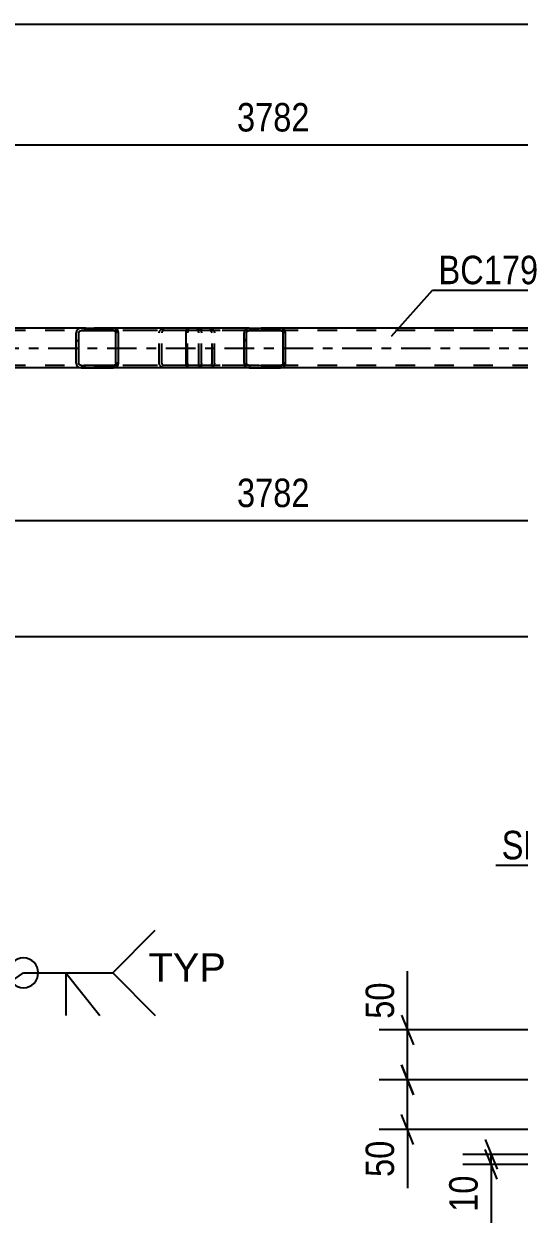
# Model space of a CAD drawing. Header units: millimetres. Extents: x 0 to 841, y 0 to 594.
# Drawn here: x 147.5 to 197.4, y 129.2 to 249.8 of the extents above; entities that cross this region are included whole.
import ezdxf

# ---------------------------------------------------------------- set-up
doc = ezdxf.new("R2010")
doc.units = ezdxf.units.MM
doc.linetypes.add('DXK_LINE_DOT2', pattern=[3.9198, 1.9599, -1.9599])
doc.linetypes.add('DXK_LINE_DOT3', pattern=[5.9187, 2.979, -0.9799, 0.9799, -0.9799])
doc.styles.add('Arial', font='ARIAL.TTF', dxfattribs={"height": 0.2})
doc.styles.add('Arial Narrow', font='ARIALN.TTF', dxfattribs={"height": 0.2})

# ---------------------------------------------------------------- blocks, each defined once
blk = doc.blocks.new('Part-103655034-5532 - 5425')
at = {"linetype": 'Continuous'}
h = blk.add_hatch(dxfattribs=at)
h.set_pattern_fill('', scale=0.7, style=0, pattern_type=0)
h.set_pattern_definition([(45, (173.8266, 218.9149), (-1.57154, 1.57154), [])])
h.paths.add_polyline_path([(173.86, 218.73), (173.83, 218.91), (173.72, 219.07), (173.55, 219.17), (173.36, 219.21), (170.18, 219.21), (169.99, 219.17), (169.82, 219.07), (169.71, 218.91), (169.68, 218.73), (169.68, 215.69), (169.71, 215.51), (169.82, 215.35), (169.99, 215.25), (170.18, 215.21), (173.36, 215.21), (173.55, 215.25), (173.72, 215.35), (173.83, 215.51), (173.86, 215.69)])
h.paths.add_polyline_path([(173.59, 215.6), (173.54, 215.52), (173.46, 215.47), (173.36, 215.45), (170.18, 215.45), (170.08, 215.47), (170, 215.52), (169.95, 215.6), (169.93, 215.69), (169.93, 218.73), (169.95, 218.82), (170, 218.9), (170.08, 218.95), (170.18, 218.97), (173.36, 218.97), (173.46, 218.95), (173.54, 218.9), (173.59, 218.82), (173.61, 218.73), (173.61, 215.69)])
at = {"color": 2, "linetype": 'Continuous'}
for p, q in [((163.85, 218.73), (163.87, 218.91)), ((163.85, 215.69), (163.85, 218.73)), ((163.87, 218.91), (163.93, 219.07)), ((163.93, 219.07), (164.02, 219.17)), ((164.02, 219.17), (164.12, 219.21)), ((170.18, 219.21), (164.12, 219.21)), ((169.71, 218.91), (169.68, 218.73)), ((169.68, 215.69), (169.68, 218.73)), ((169.93, 218.73), (169.95, 218.82)), ((169.93, 215.69), (169.93, 218.73)), ((169.95, 218.82), (170, 218.9)), ((170.18, 219.21), (169.99, 219.17)), ((170, 218.9), (170.08, 218.95)), ((170.08, 218.95), (170.18, 218.97)), ((170.18, 219.21), (173.36, 219.21)), ((170.18, 218.97), (173.36, 218.97)), ((173.55, 219.17), (173.36, 219.21)), ((173.36, 218.97), (173.46, 218.95)), ((173.46, 218.95), (173.54, 218.9)), ((173.54, 218.9), (173.59, 218.82)), ((173.59, 218.82), (173.61, 218.73)), ((173.61, 215.69), (173.61, 218.73)), ((173.86, 218.73), (173.83, 218.91)), ((173.86, 215.69), (173.86, 218.73)), ((163.87, 215.51), (163.85, 215.69)), ((163.93, 215.35), (163.87, 215.51)), ((164.02, 215.25), (163.93, 215.35)), ((164.12, 215.21), (164.02, 215.25)), ((170.18, 215.21), (164.12, 215.21)), ((169.68, 215.69), (169.71, 215.51)), ((169.95, 215.6), (169.93, 215.69)), ((170, 215.52), (169.95, 215.6)), ((169.99, 215.25), (170.18, 215.21)), ((170.08, 215.47), (170, 215.52)), ((170.18, 215.45), (170.08, 215.47)), ((170.18, 215.45), (173.36, 215.45)), ((170.18, 215.21), (173.36, 215.21)), ((173.46, 215.47), (173.36, 215.45)), ((173.36, 215.21), (173.55, 215.25)), ((173.54, 215.52), (173.46, 215.47)), ((173.59, 215.6), (173.54, 215.52)), ((173.61, 215.69), (173.59, 215.6)), ((173.83, 215.51), (173.86, 215.69))]:
    blk.add_line(p, q, dxfattribs=at)
at = {"color": 7, "linetype": 'DXK_LINE_DOT2'}
for p, q in [((164, 218.82), (163.99, 218.73)), ((163.99, 215.69), (163.99, 218.73)), ((164.02, 218.9), (164, 218.82)), ((164.07, 218.95), (164.02, 218.9)), ((164.12, 218.97), (164.07, 218.95)), ((173.36, 218.97), (164.12, 218.97)), ((165.4, 218.97), (165.4, 219.21)), ((166.21, 219.21), (166.4, 219.17)), ((166.31, 218.95), (166.21, 218.97)), ((166.39, 218.9), (166.31, 218.95)), ((166.44, 218.82), (166.39, 218.9)), ((166.46, 218.73), (166.44, 218.82)), ((166.46, 215.69), (166.46, 218.73)), ((166.68, 218.91), (166.71, 218.73)), ((166.71, 215.69), (166.71, 218.73)), ((173.36, 219.21), (170.18, 219.21)), ((163.99, 215.69), (164, 215.6)), ((164, 215.6), (164.02, 215.52)), ((164.02, 215.52), (164.07, 215.47)), ((164.07, 215.47), (164.12, 215.45)), ((173.36, 215.45), (164.12, 215.45)), ((165.4, 215.21), (165.4, 215.45)), ((166.21, 215.45), (166.31, 215.47)), ((166.4, 215.25), (166.21, 215.21)), ((166.31, 215.47), (166.39, 215.52)), ((166.39, 215.52), (166.44, 215.6)), ((166.44, 215.6), (166.46, 215.69)), ((166.71, 215.69), (166.68, 215.51)), ((173.36, 215.21), (170.18, 215.21))]:
    blk.add_line(p, q, dxfattribs=at)
for centre, start, end in [((166.23, 218.72), 23.8494, 68.8059), ((166.23, 215.71), 291.1941, 336.1506)]:
    blk.add_arc(centre, 0.492, start, end, dxfattribs=at)
at = {"color": 2, "linetype": 'Continuous'}
for centre, start, end in [((170.16, 218.72), 111.1941, 156.1506), ((173.38, 218.72), 23.8494, 68.8059), ((170.16, 215.71), 203.8494, 248.8059), ((173.38, 215.71), 291.1941, 336.1506)]:
    blk.add_arc(centre, 0.492, start, end, dxfattribs=at)
blk = doc.blocks.new('Part-103655034-5533 - 5425')
at = {"linetype": 'Continuous'}
h = blk.add_hatch(dxfattribs=at)
h.set_pattern_fill('', scale=0.7, style=0, pattern_type=0)
h.set_pattern_definition([(45, (157.0086, 218.9149), (-1.57154, 1.57154), [])])
h.paths.add_polyline_path([(157.05, 218.73), (157.01, 218.91), (156.9, 219.07), (156.73, 219.17), (156.54, 219.21), (153.3, 219.21), (153.11, 219.17), (152.94, 219.07), (152.83, 218.91), (152.79, 218.73), (152.79, 215.69), (152.83, 215.51), (152.94, 215.35), (153.11, 215.25), (153.3, 215.21), (156.54, 215.21), (156.73, 215.25), (156.9, 215.35), (157.01, 215.51), (157.05, 215.69)])
h.paths.add_polyline_path([(156.77, 215.6), (156.72, 215.52), (156.63, 215.47), (156.54, 215.45), (153.3, 215.45), (153.2, 215.47), (153.12, 215.52), (153.07, 215.6), (153.05, 215.69), (153.05, 218.73), (153.07, 218.82), (153.12, 218.9), (153.2, 218.95), (153.3, 218.97), (156.54, 218.97), (156.63, 218.95), (156.72, 218.9), (156.77, 218.82), (156.79, 218.73), (156.79, 215.69)])
at = {"color": 2, "linetype": 'Continuous'}
for p, q in [((152.83, 218.91), (152.79, 218.73)), ((152.79, 215.69), (152.79, 218.73)), ((153.05, 218.73), (153.07, 218.82)), ((153.05, 215.69), (153.05, 218.73)), ((153.07, 218.82), (153.12, 218.9)), ((153.3, 219.21), (153.11, 219.17)), ((153.12, 218.9), (153.2, 218.95)), ((153.2, 218.95), (153.3, 218.97)), ((153.3, 219.21), (156.54, 219.21)), ((153.3, 218.97), (156.54, 218.97)), ((164.12, 219.21), (156.54, 219.21)), ((156.73, 219.17), (156.54, 219.21)), ((156.54, 218.97), (156.63, 218.95)), ((156.63, 218.95), (156.72, 218.9)), ((156.72, 218.9), (156.77, 218.82)), ((156.77, 218.82), (156.79, 218.73)), ((156.79, 215.69), (156.79, 218.73)), ((157.05, 218.73), (157.01, 218.91)), ((157.05, 215.69), (157.05, 218.73)), ((152.79, 215.69), (152.83, 215.51)), ((153.07, 215.6), (153.05, 215.69)), ((153.12, 215.52), (153.07, 215.6)), ((153.11, 215.25), (153.3, 215.21)), ((153.2, 215.47), (153.12, 215.52)), ((153.3, 215.45), (153.2, 215.47)), ((153.3, 215.45), (156.54, 215.45)), ((153.3, 215.21), (156.54, 215.21)), ((156.63, 215.47), (156.54, 215.45)), ((156.54, 215.21), (156.73, 215.25)), ((164.12, 215.21), (156.54, 215.21)), ((156.72, 215.52), (156.63, 215.47)), ((156.77, 215.6), (156.72, 215.52)), ((156.79, 215.69), (156.77, 215.6)), ((157.01, 215.51), (157.05, 215.69))]:
    blk.add_line(p, q, dxfattribs=at)
at = {"color": 7, "linetype": 'DXK_LINE_DOT2'}
for p, q in [((156.54, 219.21), (153.3, 219.21)), ((164.89, 218.97), (153.3, 218.97)), ((161.14, 218.73), (161.18, 218.91)), ((161.14, 215.69), (161.14, 218.73)), ((161.41, 218.82), (161.4, 218.73)), ((161.4, 215.69), (161.4, 218.73)), ((161.47, 218.9), (161.41, 218.82)), ((161.46, 219.17), (161.65, 219.21)), ((161.55, 218.95), (161.47, 218.9)), ((161.65, 218.97), (161.55, 218.95)), ((164.89, 219.21), (164.12, 219.21)), ((164.89, 219.21), (165.08, 219.17)), ((164.98, 218.95), (164.89, 218.97)), ((165.07, 218.9), (164.98, 218.95)), ((165.12, 218.82), (165.07, 218.9)), ((165.14, 218.73), (165.12, 218.82)), ((165.14, 215.69), (165.14, 218.73)), ((165.36, 218.91), (165.4, 218.73)), ((165.4, 215.69), (165.4, 218.73)), ((164.89, 215.45), (153.3, 215.45)), ((156.54, 215.21), (153.3, 215.21)), ((161.18, 215.51), (161.14, 215.69)), ((161.4, 215.69), (161.41, 215.6)), ((161.41, 215.6), (161.47, 215.52)), ((161.65, 215.21), (161.46, 215.25)), ((161.47, 215.52), (161.49, 215.51)), ((161.49, 215.51), (161.55, 215.47)), ((161.55, 215.47), (161.65, 215.45)), ((164.89, 215.21), (164.12, 215.21)), ((164.89, 215.45), (164.98, 215.47)), ((165.08, 215.25), (164.89, 215.21)), ((164.98, 215.47), (165.07, 215.52)), ((165.07, 215.52), (165.12, 215.6)), ((165.12, 215.6), (165.14, 215.69)), ((165.4, 215.69), (165.36, 215.51))]:
    blk.add_line(p, q, dxfattribs=at)
at = {"color": 2, "linetype": 'Continuous'}
for centre, start, end in [((153.28, 218.71), 110.7583, 155.68), ((156.56, 218.71), 24.32, 69.2417), ((153.28, 215.71), 204.32, 249.2417), ((156.56, 215.71), 290.7583, 335.68)]:
    blk.add_arc(centre, 0.496, start, end, dxfattribs=at)
at = {"color": 7, "linetype": 'DXK_LINE_DOT2'}
for centre, start, end in [((161.63, 218.71), 110.7583, 155.68), ((164.91, 218.71), 24.32, 69.2417), ((161.63, 215.71), 204.32, 249.2417), ((164.91, 215.71), 290.7583, 335.68)]:
    blk.add_arc(centre, 0.496, start, end, dxfattribs=at)
blk = doc.blocks.new('Part-103655034-5595 - 5425')
at = {"color": 2, "linetype": 'Continuous'}
for p, q in [((153.3, 219.21), (108.54, 219.21)), ((238.44, 219.21), (173.36, 219.21)), ((153.3, 215.21), (108.54, 215.21)), ((238.44, 215.21), (173.36, 215.21))]:
    blk.add_line(p, q, dxfattribs=at)
at = {"color": 7, "linetype": 'DXK_LINE_DOT2'}
for p, q in [((770.94, 218.97), (108.54, 218.97)), ((173.36, 219.21), (153.3, 219.21)), ((770.94, 215.45), (108.54, 215.45)), ((173.36, 215.21), (153.3, 215.21))]:
    blk.add_line(p, q, dxfattribs=at)
at = {"color": 7, "linetype": 'DXK_LINE_DOT3'}
blk.add_line((108.54, 217.21), (770.94, 217.21), dxfattribs=at)
blk = doc.blocks.new('StraightDimension-103655034-11129 - 5425')
at = {"color": 7, "linetype": 'Continuous'}
blk.add_line((97.68, 188.18), (781.8, 188.18), dxfattribs=at)
blk = doc.blocks.new('StraightDimension-103655034-5729 - 5425')
at = {"color": 7, "linetype": 'Continuous'}
blk.add_line((98.32, 249.8), (781.16, 249.8), dxfattribs=at)
blk = doc.blocks.new('StraightDimension-103655034-5775 - 5425')
at = {"color": 7, "linetype": 'Continuous'}
blk.add_line((98.32, 237.64), (246.93, 237.64), dxfattribs=at)
at = {"color": 0}
blk.add_wipeout([(176.88, 238.39), (176.88, 242.59), (168.37, 242.59), (168.37, 238.39)], dxfattribs=at)
at = {"color": 3, "style": 'Arial Narrow'}
blk.add_text('3782', height=2.863, dxfattribs=at).set_placement((168.97, 238.99))
blk = doc.blocks.new('StraightDimension-103655034-5869 - 5425')
at = {"color": 7, "linetype": 'Continuous'}
blk.add_line((98.32, 199.86), (246.93, 199.86), dxfattribs=at)
at = {"color": 0}
blk.add_wipeout([(176.88, 200.61), (176.88, 204.81), (168.37, 204.81), (168.37, 200.61)], dxfattribs=at)
at = {"color": 3, "style": 'Arial Narrow'}
blk.add_text('3782', height=2.863, dxfattribs=at).set_placement((168.97, 201.21))
blk = doc.blocks.new('StraightDimension-103655034-2315 - 2034')
at = {"color": 7, "linetype": 'Continuous'}
for p, q in [((185.53, 145.1), (186.73, 142.1)), ((199.5, 143.6), (183.28, 143.6)), ((186.13, 138.61), (186.13, 143.6)), ((186.73, 137.11), (185.53, 140.11)), ((232, 138.61), (183.28, 138.61)), ((186.13, 138.61), (186.13, 132.71)), ((186.13, 138.61), (186.13, 132.71))]:
    blk.add_line(p, q, dxfattribs=at)
at = {"color": 0}
blk.add_wipeout([(185.38, 138.09), (181.18, 138.09), (181.18, 133.23), (185.38, 133.23)], dxfattribs=at)
at = {"color": 3, "style": 'Arial Narrow'}
blk.add_text('50', height=2.863, rotation=90.0002, dxfattribs=at).set_placement((184.78, 133.83))
blk = doc.blocks.new('StraightDimension-103655034-2295 - 2034')
at = {"color": 7, "linetype": 'Continuous'}
for p, q in [((186.13, 148.62), (186.13, 154.52)), ((186.13, 148.62), (186.13, 154.52)), ((185.53, 150.12), (186.73, 147.12)), ((232, 148.62), (183.28, 148.62)), ((186.13, 143.6), (186.13, 148.62)), ((186.73, 142.1), (185.53, 145.1)), ((199.5, 143.6), (183.28, 143.6))]:
    blk.add_line(p, q, dxfattribs=at)
at = {"color": 0}
blk.add_wipeout([(185.38, 154), (181.18, 154), (181.18, 149.14), (185.38, 149.14)], dxfattribs=at)
at = {"color": 3, "style": 'Arial Narrow'}
blk.add_text('50', height=2.863, rotation=90.0002, dxfattribs=at).set_placement((184.78, 149.74))
blk = doc.blocks.new('StraightDimension-103655034-2343 - 2034')
at = {"color": 7, "linetype": 'Continuous'}
for p, q in [((193.94, 137.6), (195.14, 134.6)), ((195.14, 133.6), (193.94, 136.6)), ((206, 136.1), (191.69, 136.1)), ((226, 135.1), (191.69, 135.1)), ((194.54, 135.1), (194.54, 136.1)), ((194.54, 135.1), (194.54, 129.2)), ((194.54, 135.1), (194.54, 129.2))]:
    blk.add_line(p, q, dxfattribs=at)
at = {"color": 0}
blk.add_wipeout([(193.79, 134.58), (189.59, 134.58), (189.59, 129.72), (193.79, 129.72)], dxfattribs=at)
at = {"color": 3, "style": 'Arial Narrow'}
blk.add_text('10', height=2.863, rotation=90.0002, dxfattribs=at).set_placement((193.19, 130.32))
blk = doc.blocks.new('WeldMark-103655034-1541 - 1289')
at = {"linetype": 'Continuous'}
blk.add_hatch(color=30, dxfattribs=at).paths.add_polyline_path([(132.74, 143.22), (129.85, 142.12), (131.88, 144.45)])
at = {"color": 30, "linetype": 'Continuous'}
for p, q in [((129.85, 142.12), (147.47, 154.36)), ((147.47, 154.36), (156.47, 154.36))]:
    blk.add_line(p, q, dxfattribs=at)
at = {"color": 3, "linetype": 'Continuous'}
for q in [(155.18, 150.08), (151.75, 150.08)]:
    blk.add_line((151.75, 154.36), q, dxfattribs=at)
for start, end in [(90, 270), (270, 90)]:
    blk.add_arc((147.47, 154.36), 1.5, start, end, dxfattribs=at)
at = {"color": 0, "linetype": 'Continuous'}
blk.add_wipeout([(167.84, 153.46), (167.84, 156.46), (160.07, 156.46), (160.07, 153.46)], dxfattribs=at)
blk.add_wipeout([(167.84, 153.46), (167.84, 156.46), (160.07, 156.46), (160.07, 153.46)], dxfattribs=at)
at = {"color": 3, "linetype": 'Continuous'}
for q in [(160.75, 158.65), (160.75, 150.08)]:
    blk.add_line((156.47, 154.36), q, dxfattribs=at)
at = {"color": 3, "linetype": 'Continuous', "style": 'Arial'}
blk.add_text('TYP', height=2.865, dxfattribs=at).set_placement((160.07, 153.46))
blk = doc.blocks.new('Mark-103655034-5591 - 5425')
at = {"color": 0}
blk.add_wipeout([(199.29, 223.63), (199.29, 226.63), (189.25, 226.63), (189.25, 223.63)], dxfattribs=at)
blk.add_wipeout([(199.29, 223.63), (199.29, 226.63), (189.25, 226.63), (189.25, 223.63)], dxfattribs=at)
at = {"color": 30, "linetype": 'Continuous'}
for p, q in [((184.51, 218.4), (188.65, 223.03)), ((188.65, 223.03), (199.89, 223.03))]:
    blk.add_line(p, q, dxfattribs=at)
at = {"color": 3, "style": 'Arial Narrow'}
blk.add_text('BC179', height=2.863, dxfattribs=at).set_placement((189.25, 223.63))
blk = doc.blocks.new('Mark-103655034-2145 - 2034')
at = {"color": 0}
blk.add_wipeout([(203.65, 165.78), (203.65, 168.78), (195.61, 168.78), (195.61, 165.78)], dxfattribs=at)
blk.add_wipeout([(203.65, 165.78), (203.65, 168.78), (195.61, 168.78), (195.61, 165.78)], dxfattribs=at)
at = {"color": 30, "linetype": 'Continuous'}
for p in [(195.01, 165.18), (206.55, 160.08)]:
    blk.add_line(p, (204.25, 165.18), dxfattribs=at)
at = {"color": 3, "style": 'Arial Narrow'}
blk.add_text('SP20', height=2.863, dxfattribs=at).set_placement((195.61, 165.78))

msp = doc.modelspace()

# ---------------------------------------------------------------- block references
for name in ['StraightDimension-103655034-5729 - 5425', 'Part-103655034-5595 - 5425', 'Part-103655034-5533 - 5425', 'Part-103655034-5532 - 5425', 'StraightDimension-103655034-11129 - 5425', 'Mark-103655034-2145 - 2034', 'WeldMark-103655034-1541 - 1289', 'StraightDimension-103655034-2315 - 2034']:
    msp.add_blockref(name, (0, 0))

# ---------------------------------------------------------------- next in the draw order: block references
for name in ['StraightDimension-103655034-5775 - 5425', 'StraightDimension-103655034-5869 - 5425', 'StraightDimension-103655034-2295 - 2034', 'StraightDimension-103655034-2343 - 2034']:
    msp.add_blockref(name, (0, 0))

# ---------------------------------------------------------------- next in the draw order: block references
msp.add_blockref('Mark-103655034-5591 - 5425', (0, 0))

doc.saveas('drawing.dxf')
